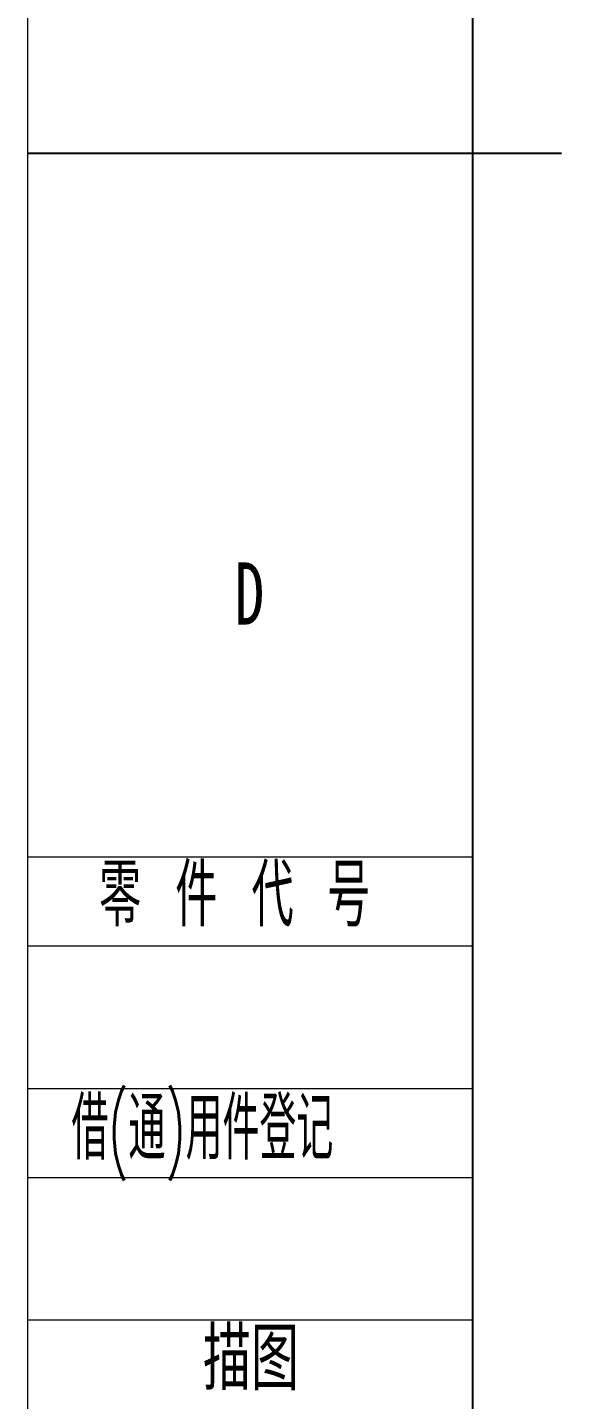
# Model space of a CAD drawing. Header units: millimetres. Extents: x 0 to 420, y 0 to 297.
# Drawn here: x 0 to 30, y 78.5 to 155.6 of the extents above; entities that cross this region are included whole.
import ezdxf

# ---------------------------------------------------------------- set-up
doc = ezdxf.new("R2010")
doc.units = ezdxf.units.MM
doc.styles.add('SLDTEXTSTYLE0', font='TXT', dxfattribs={"width": 0.7, "bigfont": 'bigfont'})
doc.styles.add('SLDTEXTSTYLE3', font='TXT', dxfattribs={"width": 0.614286, "bigfont": 'bigfont'})
doc.styles.add('SLDTEXTSTYLE5', font='TXT', dxfattribs={"width": 0.53869, "bigfont": 'bigfont'})
doc.styles.add('SLDTEXTSTYLE7', font='TXT', dxfattribs={"width": 0.7})

msp = doc.modelspace()

# ---------------------------------------------------------------- linework, layer by layer
at = {"color": 7, "linetype": 'Continuous', "lineweight": 18}
for p, q in [((0, 297), (0, 0)), ((0, 109), (25, 109)), ((0, 104), (25, 104)), ((0, 96), (25, 96)), ((0, 91), (25, 91)), ((0, 83), (25, 83))]:
    msp.add_line(p, q, dxfattribs=at)
at = {"color": 7, "linetype": 'Continuous', "lineweight": 25}
for p, q in [((25, 292), (25, 5)), ((0, 148.5), (30, 148.5))]:
    msp.add_line(p, q, dxfattribs=at)

# ---------------------------------------------------------------- texts
at = {"color": 7, "linetype": 'Continuous', "lineweight": 18, "char_height": 3.5}
for s, insert, attachment_point, style in [('D', (12.46597, 125.53275), 2, 'SLDTEXTSTYLE7'), ('借(通)用件登记', (2.47375, 95.49918), 1, 'SLDTEXTSTYLE5'), ('描图', (12.5559, 82.55253), 2, 'SLDTEXTSTYLE0')]:
    msp.add_mtext(s, dxfattribs=dict(at, insert=insert, attachment_point=attachment_point, style=style))
at = {"color": 7, "linetype": 'Continuous', "lineweight": 0, "insert": (4.02312, 108.59475), "char_height": 3.5, "attachment_point": 1, "style": 'SLDTEXTSTYLE3'}
msp.add_mtext('零 件 代 号', dxfattribs=at)

doc.saveas('drawing.dxf')
